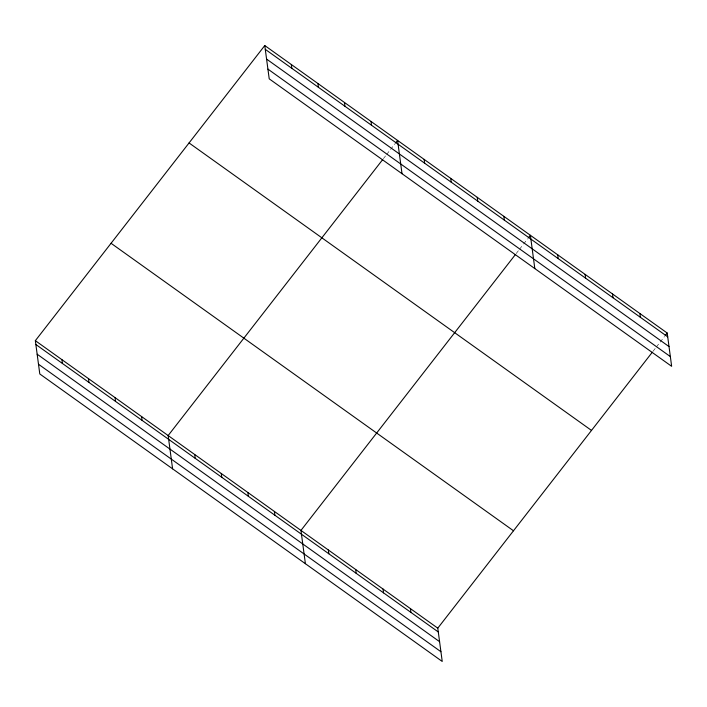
<?xml version="1.0" encoding="UTF-8"?>
<svg xmlns="http://www.w3.org/2000/svg" width="707" height="707" viewBox="0 0 707 707"><rect width="100%" height="100%" fill="white"/><g stroke="black" fill="none" stroke-linecap="round" stroke-linejoin="round"><path stroke-width="0.53" stroke-dasharray="3.54 2.65" d="M383.38 158.686L386.084 155.204M386.764 154.338L394.877 143.901M516.19 253.548L518.885 250.075M519.565 249.2L522.941 244.852M523.622 243.986L527.678 238.772M653.012 351.299L655.716 347.817M656.396 346.951L664.5 336.514"/><path stroke-width="1.06" d="M652.34 352.166L437.783 628.161L442.228 661.452L39.795 373.968L35.35 340.677L264.772 45.548L667.205 333.032L671.65 366.323L269.217 78.839L264.772 45.548M382.708 159.552L168.151 435.547L172.596 468.838M395.549 143.026L397.581 140.419L402.018 173.71M515.509 254.423L300.952 530.418L305.397 563.7M528.35 237.897L530.383 235.29L534.819 268.58M665.181 335.639L667.205 333.032M265.284 49.357L667.717 336.841M266.583 59.088L669.016 346.571M267.918 69.109L670.351 356.593M189.061 142.947L591.503 430.43M111.061 243.288L513.494 530.771M35.35 340.677L437.783 628.161M35.854 344.486L438.296 631.97M37.153 354.216L439.586 641.691M38.496 364.238L440.929 651.721M639.844 313.484L640.348 317.293M612.474 293.935L612.987 297.744M585.113 274.387L585.617 278.196M557.743 254.838L558.256 258.647M503.817 216.315L504.33 220.124M477.26 197.341L477.764 201.15M450.695 178.367L451.207 182.176M424.138 159.393L424.642 163.202M371.016 121.445L371.529 125.254M344.459 102.471L344.963 106.28M410.422 608.612L410.926 612.421M317.894 83.497L318.406 87.306M383.053 589.064L383.556 592.873M291.337 64.523L291.841 68.332M355.692 569.515L356.195 573.315M328.322 549.966L328.826 553.767M274.396 511.444L274.899 515.244M247.839 492.47L248.343 496.27M221.273 473.496L221.786 477.305M194.717 454.521L195.22 458.33M141.594 416.573L142.098 420.382M115.029 397.599L115.541 401.408M88.472 378.625L88.976 382.434M61.907 359.651L62.419 363.46"/></g></svg>
